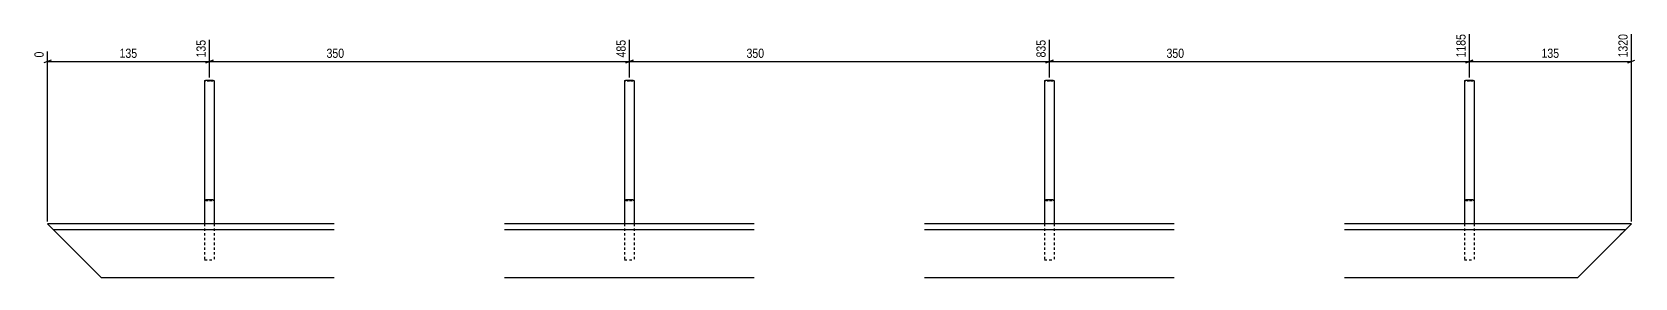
# Model space of a CAD drawing. Header units: millimetres. Extents: x 12 to 20615, y 2 to 445.
# Drawn here: x 12026 to 13361, y 5 to 209 of the extents above; entities that cross this region are included whole.
import ezdxf

# ---------------------------------------------------------------- set-up
doc = ezdxf.new("R2010")
doc.units = ezdxf.units.MM
doc.linetypes.add('DXK_LINE_DOT2', pattern=[3.9198, 1.9599, -1.9599])
doc.layers.add('MÅLSÆTNING', color=7, linetype='Continuous')
doc.layers.add('STÅL', color=7, linetype='Continuous')
doc.styles.add('Arial Narrow', font='ARIALN.TTF', dxfattribs={"height": 0.2})

msp = doc.modelspace()

# ---------------------------------------------------------------- linework, layer by layer
at = {"layer": 'MÅLSÆTNING', "color": 7, "linetype": 'Continuous'}
for p, q in [((12173.4, 171.4), (12173.4, 202.8)), ((12523.4, 171.4), (12523.4, 202.8)), ((12523.4, 171.4), (12523.4, 202.8)), ((12873.4, 171.4), (12873.4, 202.8)), ((12873.4, 171.4), (12873.4, 202.8)), ((13223.4, 171.4), (13223.4, 207.7)), ((13223.4, 171.4), (13223.4, 207.7)), ((13358.4, 51.8), (13358.4, 207.7)), ((12038.4, 51.8), (12038.4, 193.1)), ((12041.4, 186), (12035.4, 183.6)), ((12038.4, 184.8), (12173.4, 184.8)), ((12170.4, 183.6), (12176.4, 186)), ((12526.4, 186), (12520.4, 183.6)), ((12520.4, 183.6), (12526.4, 186)), ((12523.4, 184.8), (12873.4, 184.8)), ((12876.4, 186), (12870.4, 183.6)), ((12870.4, 183.6), (12876.4, 186)), ((12873.4, 184.8), (13223.4, 184.8)), ((13226.4, 186), (13220.4, 183.6)), ((13220.4, 183.6), (13226.4, 186)), ((13223.4, 184.8), (13358.4, 184.8)), ((13355.4, 183.6), (13361.4, 186))]:
    msp.add_line(p, q, dxfattribs=at)
at = {"layer": 'STÅL', "color": 2, "linetype": 'Continuous'}
for p, q in [((12169.4, 168.8), (12170.5, 169.2)), ((12169.4, 168.8), (12169.4, 49.8)), ((12170.5, 169.2), (12173.4, 169.4)), ((12173.4, 169.4), (12176.2, 169.2)), ((12176.2, 169.2), (12177.4, 168.8)), ((12177.4, 168.8), (12177.4, 49.8)), ((12519.4, 168.8), (12520.5, 169.2)), ((12519.4, 168.8), (12519.4, 49.8)), ((12520.5, 169.2), (12523.4, 169.4)), ((12523.4, 169.4), (12526.2, 169.2)), ((12526.2, 169.2), (12527.4, 168.8)), ((12527.4, 168.8), (12527.4, 49.8)), ((12869.4, 168.8), (12870.5, 169.2)), ((12869.4, 168.8), (12869.4, 49.8)), ((12870.5, 169.2), (12873.4, 169.4)), ((12873.4, 169.4), (12876.2, 169.2)), ((12876.2, 169.2), (12877.4, 168.8)), ((12877.4, 168.8), (12877.4, 49.8)), ((13219.4, 168.8), (13220.5, 169.2)), ((13219.4, 168.8), (13219.4, 49.8)), ((13220.5, 169.2), (13223.4, 169.4)), ((13223.4, 169.4), (13226.2, 169.2)), ((13226.2, 169.2), (13227.4, 168.8)), ((13227.4, 168.8), (13227.4, 49.8)), ((12170.5, 69.7), (12169.4, 69.5)), ((12173.4, 69.8), (12170.5, 69.7)), ((12176.2, 69.7), (12173.4, 69.8)), ((12177.4, 69.5), (12176.2, 69.7)), ((12520.5, 69.7), (12519.4, 69.5)), ((12523.4, 69.8), (12520.5, 69.7)), ((12526.2, 69.7), (12523.4, 69.8)), ((12527.4, 69.5), (12526.2, 69.7)), ((12870.5, 69.7), (12869.4, 69.5)), ((12873.4, 69.8), (12870.5, 69.7)), ((12876.2, 69.7), (12873.4, 69.8)), ((12877.4, 69.5), (12876.2, 69.7)), ((13220.5, 69.7), (13219.4, 69.5)), ((13223.4, 69.8), (13220.5, 69.7)), ((13226.2, 69.7), (13223.4, 69.8)), ((13227.4, 69.5), (13226.2, 69.7)), ((12083.4, 4.8), (12038.4, 49.8)), ((12277.4, 49.8), (12038.4, 49.8)), ((12277.4, 44.8), (12043.4, 44.8)), ((12627.4, 49.8), (12419.4, 49.8)), ((12627.4, 44.8), (12419.4, 44.8)), ((12977.4, 49.8), (12769.4, 49.8)), ((12977.4, 44.8), (12769.4, 44.8)), ((13358.4, 49.8), (13119.4, 49.8)), ((13353.4, 44.8), (13119.4, 44.8)), ((13358.4, 49.8), (13313.4, 4.8)), ((12277.4, 4.8), (12083.4, 4.8)), ((12627.4, 4.8), (12419.4, 4.8)), ((12977.4, 4.8), (12769.4, 4.8)), ((13313.4, 4.8), (13119.4, 4.8))]:
    msp.add_line(p, q, dxfattribs=at)
at = {"layer": 'STÅL', "color": 7, "linetype": 'DXK_LINE_DOT2'}
for p, q in [((12170.5, 168.5), (12169.4, 168.8)), ((12173.4, 168.3), (12170.5, 168.5)), ((12176.2, 168.5), (12173.4, 168.3)), ((12177.4, 168.8), (12176.2, 168.5)), ((12520.5, 168.5), (12519.4, 168.8)), ((12523.4, 168.3), (12520.5, 168.5)), ((12526.2, 168.5), (12523.4, 168.3)), ((12527.4, 168.8), (12526.2, 168.5)), ((12870.5, 168.5), (12869.4, 168.8)), ((12873.4, 168.3), (12870.5, 168.5)), ((12876.2, 168.5), (12873.4, 168.3)), ((12877.4, 168.8), (12876.2, 168.5)), ((13220.5, 168.5), (13219.4, 168.8)), ((13223.4, 168.3), (13220.5, 168.5)), ((13226.2, 168.5), (13223.4, 168.3)), ((13227.4, 168.8), (13226.2, 168.5)), ((12169.4, 69.5), (12170.5, 69.3)), ((12170.5, 69.3), (12173.4, 69.3)), ((12173.4, 69.3), (12176.2, 69.3)), ((12176.2, 69.3), (12177.4, 69.5)), ((12519.4, 69.5), (12520.5, 69.3)), ((12520.5, 69.3), (12523.4, 69.3)), ((12523.4, 69.3), (12526.2, 69.3)), ((12526.2, 69.3), (12527.4, 69.5)), ((12869.4, 69.5), (12870.5, 69.3)), ((12870.5, 69.3), (12873.4, 69.3)), ((12873.4, 69.3), (12876.2, 69.3)), ((12876.2, 69.3), (12877.4, 69.5)), ((13219.4, 69.5), (13220.5, 69.3)), ((13220.5, 69.3), (13223.4, 69.3)), ((13223.4, 69.3), (13226.2, 69.3)), ((13226.2, 69.3), (13227.4, 69.5)), ((12169.4, 49.8), (12169.4, 19.8)), ((12177.4, 49.8), (12177.4, 19.8)), ((12519.4, 49.8), (12519.4, 19.8)), ((12527.4, 49.8), (12527.4, 19.8)), ((12869.4, 49.8), (12869.4, 19.8)), ((12877.4, 49.8), (12877.4, 19.8)), ((13219.4, 49.8), (13219.4, 19.8)), ((13227.4, 49.8), (13227.4, 19.8)), ((13349, 40.5), (13358.4, 49.8)), ((12169.4, 19.8), (12177.4, 19.8)), ((12519.4, 19.8), (12527.4, 19.8)), ((12869.4, 19.8), (12877.4, 19.8)), ((13219.4, 19.8), (13227.4, 19.8)), ((12081.2, 7), (12083.4, 4.8))]:
    msp.add_line(p, q, dxfattribs=at)

# ---------------------------------------------------------------- next in the draw order: wipeouts: each hides what was drawn before it
at = {"color": 0, "linetype": 'Continuous'}
for points in [[(12171.8, 204.4), (12160.6, 204.4), (12160.6, 186.6), (12171.8, 186.6)], [(12871.8, 204.4), (12860.6, 204.4), (12860.6, 186.6), (12871.8, 186.6)], [(13221.8, 209.3), (13210.6, 209.3), (13210.6, 186.6), (13221.8, 186.6)], [(13356.8, 209.3), (13345.6, 209.3), (13345.6, 186.6), (13356.8, 186.6)], [(12036.8, 194.7), (12025.6, 194.7), (12025.6, 186.6), (12036.8, 186.6)]]:
    msp.add_wipeout(points, dxfattribs=at).dxf.layer = 'MÅLSÆTNING'
at = {"color": 0}
for points in [[(12114.8, 186.3), (12114.8, 197.5), (12096.9, 197.5), (12096.9, 186.3)], [(12777.3, 186.3), (12777.3, 197.5), (12619.4, 197.5), (12619.4, 186.3)], [(13127.3, 186.3), (13127.3, 197.5), (12969.4, 197.5), (12969.4, 186.3)], [(13299.8, 186.3), (13299.8, 197.5), (13281.9, 197.5), (13281.9, 186.3)]]:
    msp.add_wipeout(points, dxfattribs=at).dxf.layer = 'MÅLSÆTNING'

# ---------------------------------------------------------------- next in the draw order: linework, layer by layer
at = {"layer": 'MÅLSÆTNING', "color": 7, "linetype": 'Continuous'}
for p, q in [((12173.4, 171.4), (12173.4, 202.8)), ((12176.4, 186), (12170.4, 183.6)), ((12173.4, 184.8), (12523.4, 184.8))]:
    msp.add_line(p, q, dxfattribs=at)

# ---------------------------------------------------------------- next in the draw order: texts
at = {"layer": 'MÅLSÆTNING', "color": 3, "linetype": 'Continuous', "style": 'Arial Narrow'}
for s, p in [('135', (12170.2, 188.2)), ('835', (12870.2, 188.2)), ('1185', (13220.2, 188.2)), ('1320', (13355.2, 188.2)), ('0', (12035.2, 188.2))]:
    msp.add_text(s, height=7.64, rotation=90.0002, dxfattribs=at).set_placement(p)
at = {"layer": 'MÅLSÆTNING', "color": 3, "style": 'Arial Narrow'}
for s, p in [('135', (12098.5, 187.9)), ('350', (12621, 187.9)), ('350', (12971, 187.9)), ('135', (13283.5, 187.9))]:
    msp.add_text(s, height=7.64, dxfattribs=at).set_placement(p)

# ---------------------------------------------------------------- next in the draw order: wipeouts: each hides what was drawn before it
at = {"color": 0, "linetype": 'Continuous'}
msp.add_wipeout([(12521.8, 204.4), (12510.6, 204.4), (12510.6, 186.6), (12521.8, 186.6)], dxfattribs=at).dxf.layer = 'MÅLSÆTNING'
at = {"color": 0}
msp.add_wipeout([(12427.3, 186.3), (12427.3, 197.5), (12269.4, 197.5), (12269.4, 186.3)], dxfattribs=at).dxf.layer = 'MÅLSÆTNING'

# ---------------------------------------------------------------- next in the draw order: texts
at = {"layer": 'MÅLSÆTNING', "color": 3, "linetype": 'Continuous', "style": 'Arial Narrow'}
msp.add_text('485', height=7.64, rotation=90.0002, dxfattribs=at).set_placement((12520.2, 188.2))
at = {"layer": 'MÅLSÆTNING', "color": 3, "style": 'Arial Narrow'}
msp.add_text('350', height=7.64, dxfattribs=at).set_placement((12271, 187.9))

doc.saveas('drawing.dxf')
